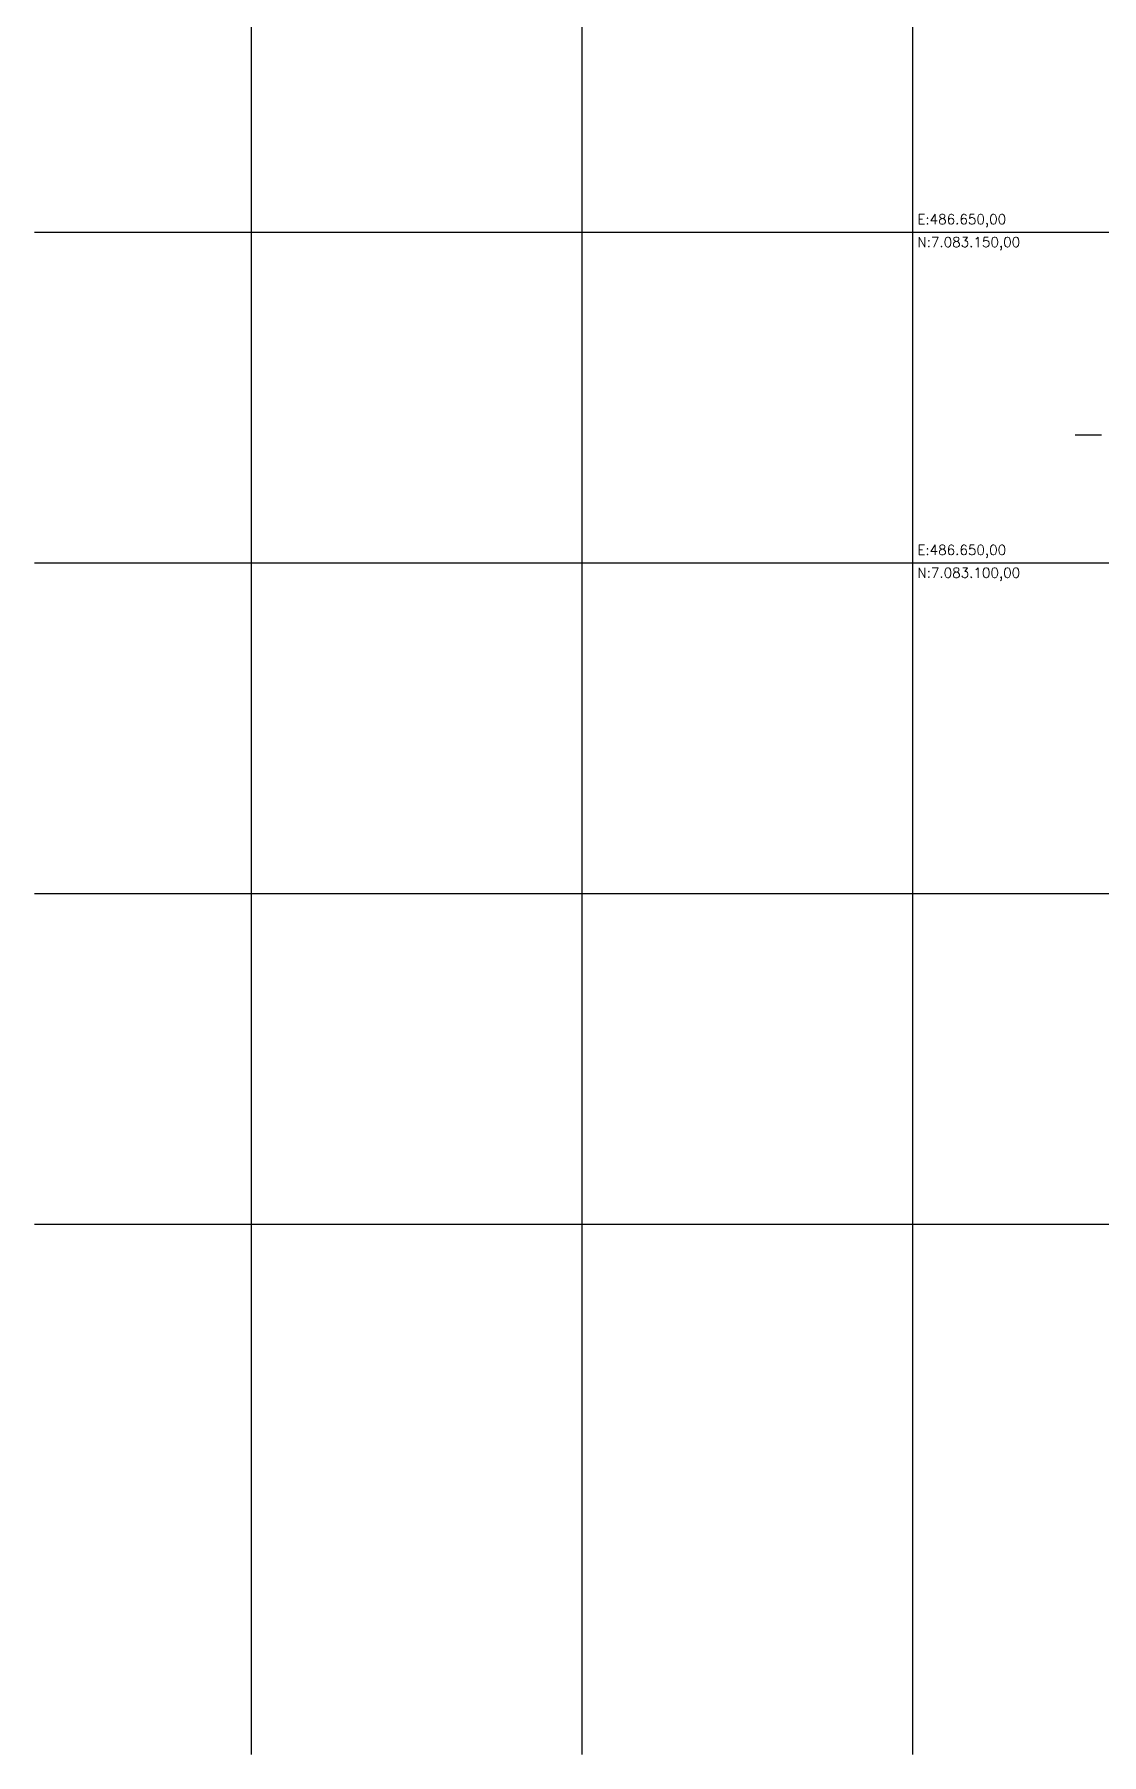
# Model space of a CAD drawing. Header units: metres. Extents: x 486561 to 486942, y 7083268 to 7083787.
# Drawn here: x 486561.5 to 486722.9, y 7083267.8 to 7083527.9 of the extents above; entities that cross this region are included whole.
import ezdxf

# ---------------------------------------------------------------- set-up
doc = ezdxf.new("R2010")
doc.units = ezdxf.units.M
doc.layers.add('grilla', color=254, linetype='Continuous')
doc.styles.get("Standard").update_dxf_attribs({"font": 'simplex.shx'})

# ---------------------------------------------------------------- blocks, each defined once
blk = doc.blocks.new('*U29', base_point=(486650, 7083100))
at = {"layer": 'grilla', "linetype": 'ByBlock', "char_height": 1.5}
for s, insert, attachment_point in [('E:486.650,00', (486650.75, 7083100.75), 7), ('N:7.083.100,00', (486650.75, 7083099.25), 1)]:
    blk.add_mtext(s, dxfattribs=dict(at, insert=insert, attachment_point=attachment_point))
blk = doc.blocks.new('*U44', base_point=(486650, 7083150))
at = {"layer": 'grilla', "linetype": 'ByBlock', "char_height": 1.5}
for s, insert, attachment_point in [('E:486.650,00', (486650.75, 7083150.75), 7), ('N:7.083.150,00', (486650.75, 7083149.25), 1)]:
    blk.add_mtext(s, dxfattribs=dict(at, insert=insert, attachment_point=attachment_point))

msp = doc.modelspace()

# ---------------------------------------------------------------- linework, layer by layer
at = {"color": 7}
msp.add_line((486722.87, 7083467.31, 0.11), (486718.89, 7083467.31, 0.11), dxfattribs=at)
at = {"layer": 'grilla', "color": 7}
for p, q in [((486594.25, 7083787.39), (486594.25, 7083267.82)), ((486644.25, 7083787.39), (486644.25, 7083267.82)), ((486694.25, 7083787.39), (486694.25, 7083267.82)), ((486561.45, 7083498.01), (486941.55, 7083498.01)), ((486561.45, 7083448.01), (486941.55, 7083448.01)), ((486561.45, 7083398.01), (486941.55, 7083398.01)), ((486561.45, 7083348.01), (486941.55, 7083348.01))]:
    msp.add_line(p, q, dxfattribs=at)

# ---------------------------------------------------------------- block references
at = {"layer": 'grilla'}
for name, p in [('*U44', (486694.25, 7083498.01)), ('*U29', (486694.25, 7083448.01))]:
    msp.add_blockref(name, p, dxfattribs=at)

doc.saveas('drawing.dxf')
